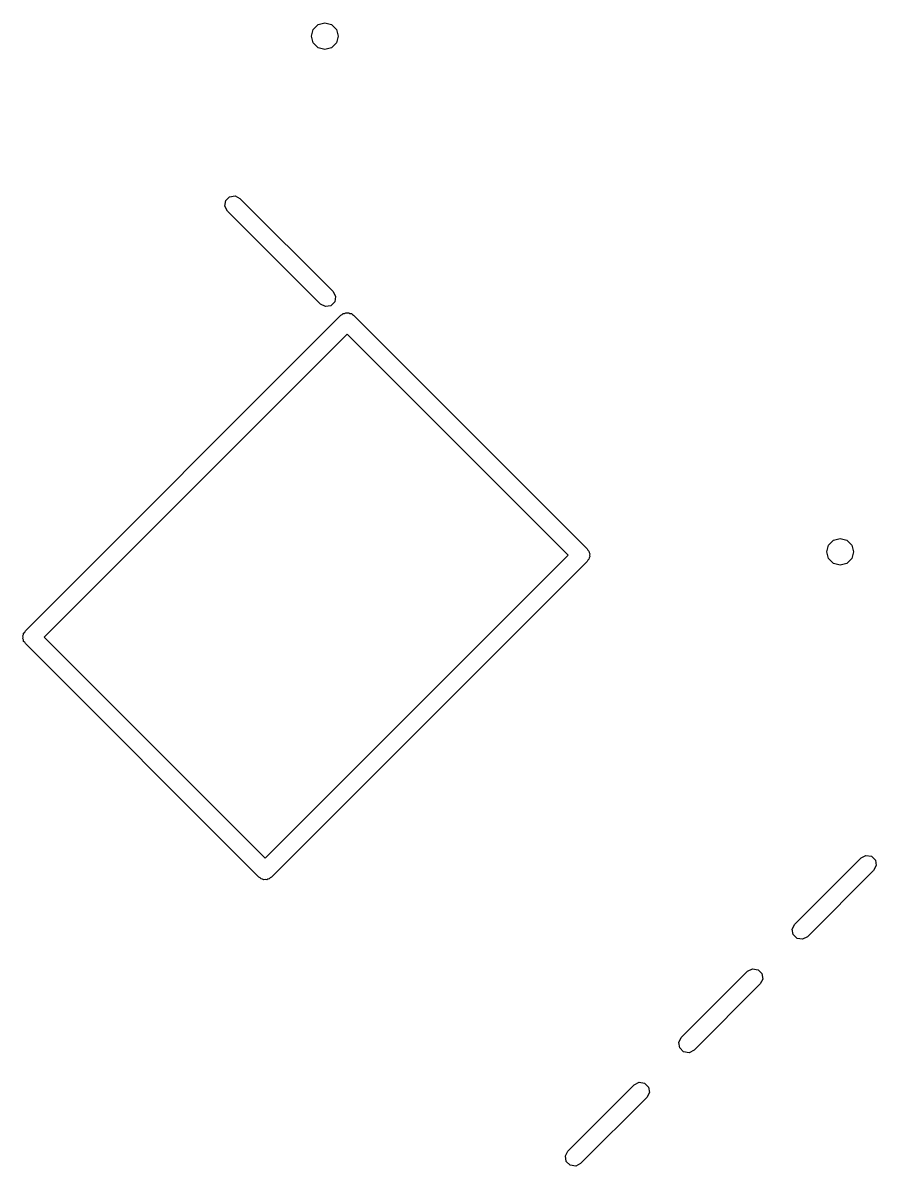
# Model space of a CAD drawing. Extents: x 9 to 342, y 7 to 196.
# Drawn here: x 250.78 to 260.34, y 159.14 to 171.95 of the extents above; entities that cross this region are included whole.
import ezdxf

# ---------------------------------------------------------------- set-up
doc = ezdxf.new("R2010")
doc.units = 0
doc.layers.add('BLACK', color=7, linetype='CONTINUOUS')

msp = doc.modelspace()

# ---------------------------------------------------------------- linework, layer by layer
at = {"layer": 'BLACK', "linetype": 'CONTINUOUS'}
for p, q in [((254.086, 171.927), (254.161, 171.947)), ((254.161, 171.947), (254.236, 171.927)), ((254.011, 171.797), (254.031, 171.872)), ((254.031, 171.872), (254.086, 171.927)), ((254.236, 171.927), (254.291, 171.872)), ((254.291, 171.872), (254.311, 171.797)), ((254.031, 171.722), (254.011, 171.797)), ((254.086, 171.667), (254.031, 171.722)), ((254.291, 171.722), (254.236, 171.667)), ((254.311, 171.797), (254.291, 171.722)), ((254.161, 171.647), (254.086, 171.667)), ((254.236, 171.667), (254.161, 171.647)), ((253.043, 169.895), (253.052, 169.956)), ((253.052, 169.956), (253.096, 170)), ((253.096, 170), (253.157, 170.009)), ((253.157, 170.009), (253.212, 169.981)), ((253.212, 169.981), (254.255, 168.938)), ((253.071, 169.84), (253.043, 169.895)), ((254.114, 168.797), (253.071, 169.84)), ((254.255, 168.938), (254.283, 168.883)), ((254.283, 168.883), (254.273, 168.822)), ((254.169, 168.769), (254.114, 168.797)), ((254.23, 168.778), (254.169, 168.769)), ((254.273, 168.822), (254.23, 168.778)), ((250.808, 165.138), (254.343, 168.673)), ((254.343, 168.673), (254.358, 168.68)), ((254.358, 168.68), (254.369, 168.692)), ((254.369, 168.692), (254.384, 168.694)), ((254.384, 168.694), (254.398, 168.701)), ((254.398, 168.701), (254.414, 168.699)), ((254.414, 168.699), (254.43, 168.701)), ((254.43, 168.701), (254.444, 168.694)), ((254.444, 168.694), (254.46, 168.692)), ((254.46, 168.692), (254.471, 168.68)), ((254.471, 168.68), (254.485, 168.673)), ((254.485, 168.673), (257.101, 166.057)), ((254.414, 168.461), (251.02, 165.067)), ((256.889, 165.986), (254.414, 168.461)), ((257.101, 166.057), (257.108, 166.043)), ((259.785, 166.023), (259.805, 166.098)), ((259.805, 166.098), (259.86, 166.153)), ((259.86, 166.153), (259.935, 166.173)), ((259.935, 166.173), (260.01, 166.153)), ((260.01, 166.153), (260.065, 166.098)), ((260.065, 166.098), (260.085, 166.023)), ((253.495, 162.592), (256.889, 165.986)), ((257.108, 165.93), (257.101, 165.915)), ((257.108, 166.043), (257.12, 166.032)), ((257.12, 165.941), (257.108, 165.93)), ((257.12, 166.032), (257.122, 166.016)), ((257.122, 165.956), (257.12, 165.941)), ((257.122, 166.016), (257.129, 166.002)), ((257.129, 165.97), (257.122, 165.956)), ((257.129, 166.002), (257.127, 165.986)), ((257.127, 165.986), (257.129, 165.97)), ((259.805, 165.948), (259.785, 166.023)), ((259.86, 165.893), (259.805, 165.948)), ((260.065, 165.948), (260.01, 165.893)), ((260.085, 166.023), (260.065, 165.948)), ((257.101, 165.915), (253.566, 162.38)), ((259.935, 165.873), (259.86, 165.893)), ((260.01, 165.893), (259.935, 165.873)), ((250.78, 165.083), (250.787, 165.097)), ((250.782, 165.067), (250.78, 165.083)), ((250.78, 165.051), (250.782, 165.067)), ((250.787, 165.037), (250.78, 165.051)), ((250.787, 165.097), (250.789, 165.112)), ((250.789, 165.021), (250.787, 165.037)), ((250.789, 165.112), (250.801, 165.123)), ((250.801, 165.123), (250.808, 165.138)), ((251.02, 165.067), (253.495, 162.592)), ((250.801, 165.01), (250.789, 165.021)), ((250.808, 164.996), (250.801, 165.01)), ((253.424, 162.38), (250.808, 164.996)), ((260.168, 162.596), (260.223, 162.624)), ((260.223, 162.624), (260.284, 162.614)), ((260.284, 162.614), (260.328, 162.57)), ((259.425, 161.853), (260.168, 162.596)), ((260.337, 162.509), (260.309, 162.454)), ((260.328, 162.57), (260.337, 162.509)), ((253.438, 162.373), (253.424, 162.38)), ((253.449, 162.361), (253.438, 162.373)), ((253.465, 162.359), (253.449, 162.361)), ((253.479, 162.352), (253.465, 162.359)), ((253.495, 162.354), (253.479, 162.352)), ((253.511, 162.352), (253.495, 162.354)), ((253.525, 162.359), (253.511, 162.352)), ((253.54, 162.361), (253.525, 162.359)), ((253.551, 162.373), (253.54, 162.361)), ((253.566, 162.38), (253.551, 162.373)), ((260.309, 162.454), (259.567, 161.712)), ((259.397, 161.798), (259.425, 161.853)), ((259.407, 161.737), (259.397, 161.798)), ((259.451, 161.693), (259.407, 161.737)), ((259.567, 161.712), (259.512, 161.684)), ((259.512, 161.684), (259.451, 161.693)), ((258.155, 160.583), (258.898, 161.326)), ((258.898, 161.326), (258.953, 161.354)), ((258.953, 161.354), (259.014, 161.344)), ((259.014, 161.344), (259.058, 161.3)), ((259.067, 161.239), (259.039, 161.184)), ((259.058, 161.3), (259.067, 161.239)), ((259.039, 161.184), (258.297, 160.442)), ((258.127, 160.528), (258.155, 160.583)), ((258.137, 160.467), (258.127, 160.528)), ((258.181, 160.423), (258.137, 160.467)), ((258.242, 160.414), (258.181, 160.423)), ((258.297, 160.442), (258.242, 160.414)), ((256.885, 159.313), (257.628, 160.056)), ((257.628, 160.056), (257.683, 160.084)), ((257.683, 160.084), (257.744, 160.074)), ((257.744, 160.074), (257.788, 160.03)), ((257.769, 159.914), (257.027, 159.172)), ((257.797, 159.969), (257.769, 159.914)), ((257.788, 160.03), (257.797, 159.969)), ((256.857, 159.258), (256.885, 159.313)), ((256.867, 159.197), (256.857, 159.258)), ((256.911, 159.153), (256.867, 159.197)), ((256.972, 159.144), (256.911, 159.153)), ((257.027, 159.172), (256.972, 159.144))]:
    msp.add_line(p, q, dxfattribs=at)

doc.saveas('drawing.dxf')
